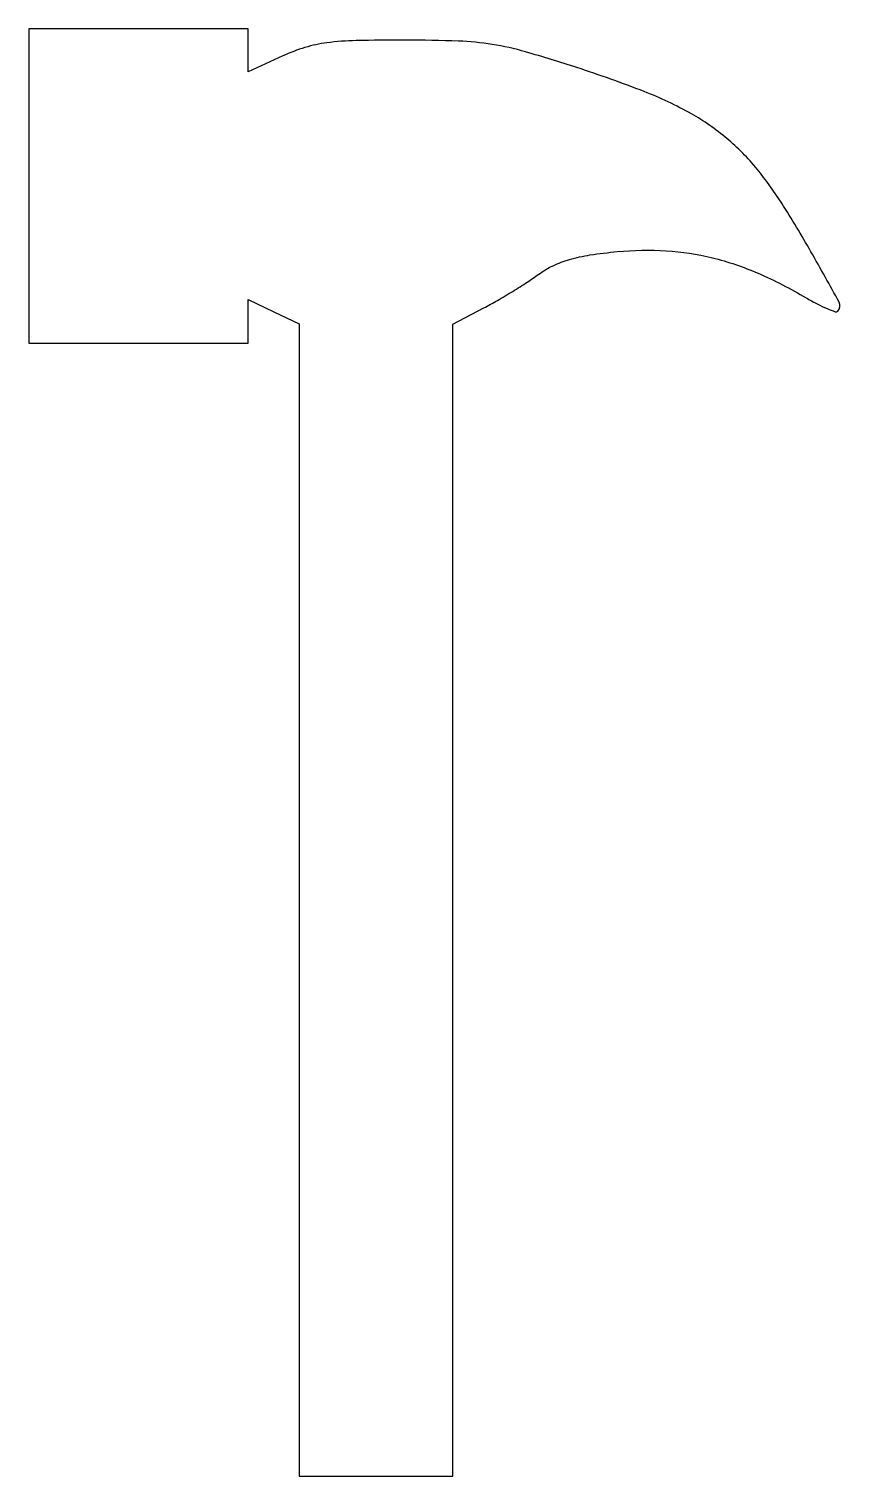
# Model space of a CAD drawing. Extents: x 0 to 111, y 0 to 198.
import ezdxf

# ---------------------------------------------------------------- set-up
doc = ezdxf.new("R2010")
doc.units = 0

msp = doc.modelspace()

# ---------------------------------------------------------------- linework, layer by layer
msp.add_lwpolyline([(0, 176.5), (0, 155), (15, 155), (30, 155), (30, 157.983821), (30, 160.967643), (33.5, 159.298609), (37, 157.629575), (37, 78.814788), (37, 0), (47.5, 0), (58, 0), (58, 78.800734), (58, 157.601469), (62.25, 159.82462, 0.010255), (64.115908, 160.849943, 0.006825), (66.21351, 162.097696, 0.006872), (68.216595, 163.364764, 0.013333), (69.774714, 164.440881, -0.047088), (71.738903, 165.610233, -0.04074), (73.983657, 166.45886, -0.032124), (76.793687, 167.074801, -0.014531), (80.536657, 167.535603, -0.038754), (87.234636, 167.642544, -0.044662), (93.549602, 166.683158, -0.042745), (99.818464, 164.56758, -0.03095), (106.384115, 161.209365, 0.013655), (107.901114, 160.36606, 0.02124), (109.256309, 159.732059, 0.01677), (110.366444, 159.312208, 0.285778), (110.730208, 159.396875, 0.332811), (110.902338, 160.593742, 0.004435), (107.037631, 167.525811, 0.012292), (103.034982, 174.172402, 0.029742), (99.676721, 178.816364, 0.046712), (95.532309, 183.014881, 0.046444), (90.67298, 186.380195, 0.035645), (84.228911, 189.426741, 0.014135), (75, 192.71313, 0.008406), (67.981941, 194.861142, 0.0304), (63.423385, 195.877754, 0.030551), (58.786343, 196.331569, 0.008551), (51.5, 196.472744, 0.006187), (44.784659, 196.404894, 0.026544), (40.796034, 196.102962, 0.0411), (37.787331, 195.459212, 0.034945), (34.75, 194.30623), (30, 192.112461), (30, 195.05623), (30, 198), (15, 198), (0, 198)], format="xyb", close=True)

doc.saveas('drawing.dxf')
